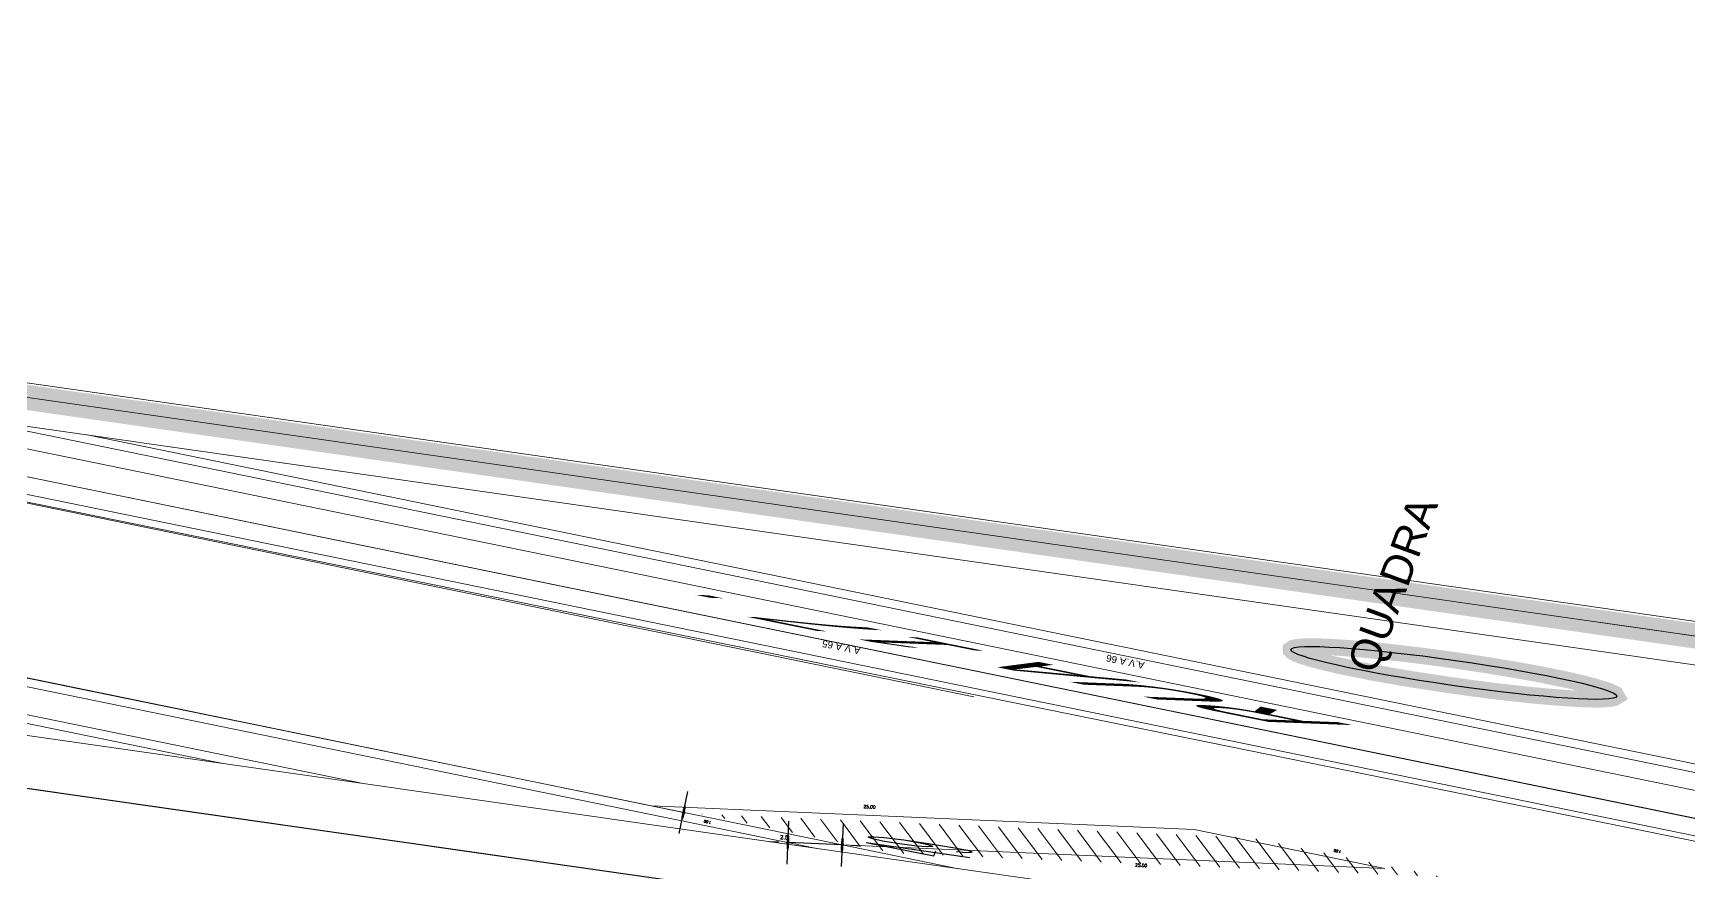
# Model space of a CAD drawing. Header units: millimetres. Extents: x -361192058 to 101130107379, y -14071650034 to 19218552450.
# Drawn here: x -131812.2 to -131419, y 45382 to 45581.5 of the extents above; entities that cross this region are included whole.
import ezdxf
from ezdxf.enums import TextEntityAlignment as Align

# ---------------------------------------------------------------- set-up
doc = ezdxf.new("R2010")
doc.units = ezdxf.units.MM
doc.header["$LTSCALE"] = 0.5
doc.linetypes.add('CONTINUO', pattern=[0])
for name, color, linetype in [('02', 2, 'Continuous'), ('Bra-Rua Calçadas', 1, 'Continuous'), ('Calçada', 1, 'Continuous'), ('Cota', 8, 'Continuous'), ('GR_PENA_FINA', 7, 'Continuous'), ('Lotes', 2, 'Continuous'), ('Nomes de Ruas', 3, 'Continuous'), ('Numero de lotes', 5, 'Continuous'), ('númeraçãoquadras', 4, 'Continuous'), ('TXT A.VERDES', 7, 'Continuous'), ('Área Verde Alameda etc.', 92, 'Continuous')]:
    doc.layers.add(name, color=color, linetype=linetype)
doc.styles.add('arcad1', font='romans.shx')
doc.styles.add('ARIAL', font='arial.ttf', dxfattribs={"height": 0.25})
doc.styles.add('ROMANS', font='romans', dxfattribs={"height": 0.1})
doc.styles.get("Standard").update_dxf_attribs({"font": 'txt.shx', "height": 0.12})
doc.styles.add('STYLE1', font='sanss___.ttf')
doc.dimstyles.new('BOLA100', dxfattribs={"dimscale": 0, "dimtxt": 1.9, "dimasz": 0.18, "dimexe": 0.18, "dimexo": 0.063, "dimgap": 0, "dimtad": 1, "dimzin": 4, "dimdsep": 46, "dimtxsty": 'ROMANS', "dimcen": 0.09, "dimse1": 1, "dimse2": 1, "dimsd1": 1, "dimsd2": 1, "dimclrt": 256, "dimaunit": 1, "dimadec": 4, "dimazin": 0, "dimtfac": 1.2, "dimtix": 1, "dimtmove": 2, "dimatfit": 3, "dimfxl": 0, "dimtvp": 2, "dimtolj": 1, "dimtzin": 4, "dimarcsym": 0})
doc.dimstyles.new('ESCALA50', dxfattribs={"dimtxt": 0.1, "dimasz": 0.06, "dimexe": 0.18, "dimexo": 0.06, "dimgap": 0.1, "dimtad": 1, "dimzin": 4, "dimdsep": 46, "dimtxsty": 'Standard', "dimblk1": 'BOLA', "dimblk2": 'BOLA', "dimsah": 1, "dimcen": -0.06, "dimse1": 1, "dimse2": 1, "dimclrd": 7, "dimclrt": 3, "dimadec": 0, "dimazin": 0, "dimtfac": 1, "dimtix": 1, "dimtmove": 0, "dimatfit": 3, "dimldrblk": 'BOLA', "dimfxl": 0, "dimtolj": 1, "dimtzin": 4, "dimarcsym": 0})

# ---------------------------------------------------------------- blocks, each defined once
blk = doc.blocks.new('*D1822')
at = {"layer": 'Defpoints', "color": 0, "lineweight": 30, "transparency": 16777216}
for p in [(5108.395553844556, 2382.543269383311), (5108.502589012593, 2382.459925506603), (5107.897679028509, 2381.683064093535)]:
    blk.add_point(p, dxfattribs=at)
at = {"layer": 'Cota', "lineweight": 18, "transparency": 16777216, "insert": (5108.08750298063, 2382.229035823557), "char_height": 0.1, "attachment_point": 5, "rotation": 52.093577163220914, "style": 'ROMANS'}
blk.add_mtext('\\A1;7.00', dxfattribs=at)
blk = doc.blocks.new('*D1823')
at = {"layer": 'Defpoints', "color": 0, "lineweight": 30, "transparency": 16777216}
for p in [(5108.843244126912, 2382.903808773274), (5111.617749173764, 2380.743415972538), (5111.410294799592, 2380.476990715187)]:
    blk.add_point(p, dxfattribs=at)
at = {"layer": 'Cota', "lineweight": 18, "transparency": 16777216, "insert": (5110.053760958974, 2381.596637876743), "char_height": 0.1, "attachment_point": 5, "rotation": 322.0935771647063, "style": 'ROMANS'}
blk.add_mtext('\\A1;25.00', dxfattribs=at)
blk = doc.blocks.new('*D1824')
at = {"layer": 'Defpoints', "color": 0, "lineweight": 30, "transparency": 16777216}
for p in [(5111.277094058983, 2380.299532705866), (5111.562041994993, 2380.077655484738), (5110.672184075228, 2379.522671292536)]:
    blk.add_point(p, dxfattribs=at)
at = {"layer": 'Cota', "lineweight": 18, "transparency": 16777216, "insert": (5111.220136241907, 2379.719943460899), "char_height": 0.1, "attachment_point": 5, "rotation": 52.093577163220914, "style": 'ROMANS'}
blk.add_mtext('\\A1;7.00', dxfattribs=at)
blk = doc.blocks.new('NUM_quadra')
at = {"color": 6, "const_width": 0.02}
blk.add_lwpolyline([(-0.0133520432061038, 0.1995538096409646), (-0.03396137207856104, 0.197095472313652), (-0.0578817124285985, 0.1914411329007772), (-0.07790545024554181, 0.1842029880920486), (-0.0980839678893761, 0.1742972611462264), (-0.1207629871017981, 0.1594249069193736), (-0.1377379490426744, 0.1450112319564166), (-0.1520556984439002, 0.1299194541657934), (-0.1625180437624446, 0.1165670856272393), (-0.1764344977441241, 0.09418528550563855), (-0.1852438537613963, 0.07539704665055813), (-0.1940684209960429, 0.04834716095183544), (-0.1985176143253418, 0.02430548914494118), (-0.2, 2.449293598294707e-17), (-0.1977479207858246, -0.02992924698156066), (-0.1921041628016216, -0.05564162681201971), (-0.1838936225002688, -0.07863291679524947), (-0.1712831141684111, -0.1032574200760946), (-0.1545538230998021, -0.126937448238237), (-0.1388948904680539, -0.143903472514972), (-0.1218702926523065, -0.1585800484576833), (-0.1045798103362554, -0.1704789232428245), (-0.08309400008057272, -0.1819213762882465), (-0.05305444697320133, -0.1928347107145593), (-0.03024527360995229, -0.1976998316242559), (-3.673940397442059e-17, -0.2), (0.03093315800827364, -0.1975933696651666), (0.06772550614199915, -0.1881841008635162), (0.1069104891608479, -0.1690270608730692), (0.1240420910364873, -0.1568870920480579), (0.1407237443089076, -0.1421155437933556), (0.1613804970022024, -0.118136934052489), (0.1736687274357323, -0.09919260612995974), (0.1869657857282061, -0.0710196801389201), (0.1962420223455323, -0.03858845249210724), (0.2, 0), (0.1989460999390915, 0.02050486086334195), (0.1943382022861565, 0.04725106487884616), (0.1870936531840374, 0.07068214016462095), (0.1741307933804454, 0.09837919900414235), (0.1635485483198982, 0.1151167769808291), (0.147166134549038, 0.1354331157505226), (0.1285083774114599, 0.1532501123493023), (0.1062576314788641, 0.1694382358043837), (0.07819320380287934, 0.1840810225934259), (0.05327206202334694, 0.1927747063485785), (0.02666753040880443, 0.1982141337591634), (1.224646799147353e-17, 0.2)], close=True, dxfattribs=at)
blk.add_circle((0, 0), 0.2)
at = {"color": 3, "insert": (-0.1114319926046001, 0.1285282569724242), "char_height": 0.038, "width": 0.2663, "attachment_point": 1, "style": 'STYLE1'}
blk.add_mtext('\\fArial|b0|i0|c0|p34;QUADRA', dxfattribs=at)
at = {"color": 3, "style": 'STYLE1'}
blk.add_attdef('00', text='', height=0.13, dxfattribs=at).set_placement((-2.886579864025407e-15, -0.1334628551621867), align=Align.CENTER)
blk = doc.blocks.new('*D1825')
at = {"layer": 'Defpoints', "color": 0, "lineweight": 30, "transparency": 16777216}
for p in [(5107.834006277862, 2381.795847586393), (5110.608511324711, 2379.635454785656), (5110.401056950538, 2379.369029528304)]:
    blk.add_point(p, dxfattribs=at)
at = {"layer": 'Cota', "lineweight": 18, "transparency": 16777216, "insert": (5109.044523109919, 2380.488676689862), "char_height": 0.1, "attachment_point": 5, "rotation": 322.0935771647063, "style": 'ROMANS'}
blk.add_mtext('\\A1;25.00', dxfattribs=at)
blk = doc.blocks.new('BOLA')
for p, q in [((0, -1.43528948173695), (0, 1.435289481736959)), ((-1.435289481736952, 0), (1.435289481736952, 0))]:
    blk.add_line(p, q)
blk.add_circle((0, 3.552713678800501e-15), 0.452092417603822)
blk = doc.blocks.new('*D1827')
at = {"layer": '02', "color": 7, "lineweight": -2, "transparency": 16777216}
for p, q in [((5107.572887610366, 2381.935965792683), (5107.525546697236, 2381.972828211811)), ((5107.897679028385, 2381.683064093313), (5107.620228523496, 2381.899103373554)), ((5107.945019941515, 2381.646201674184), (5107.992360854645, 2381.609339255056))]:
    blk.add_line(p, q, dxfattribs=at)
at = {"layer": 'Defpoints', "color": 0, "lineweight": 30, "transparency": 16777216}
for p in [(5107.620228523492, 2381.89910337355, -12.96344213336095), (5107.620228523496, 2381.899103373554), (5107.897679028381, 2381.683064093309, -12.96344213336095)]:
    blk.add_point(p, dxfattribs=at)
at = {"layer": '02', "color": 7, "lineweight": -2, "transparency": 16777216}
for p, xscale, yscale, zscale, rotation in [((5107.620228523496, 2381.899103373554), 0.05999999999999999, 0.05999999999999999, 0.05999999999999999, 322.0935771739262), ((5107.897679028385, 2381.683064093313), 0.06, 0.06, 0.06, 142.0935771739262)]:
    blk.add_blockref('BOLA', p, dxfattribs=dict(at, xscale=xscale, yscale=yscale, zscale=zscale, rotation=rotation))
at = {"layer": '02', "color": 3, "lineweight": 18, "transparency": 16777216, "insert": (5107.857253560283, 2381.917326168447), "char_height": 0.12, "attachment_point": 5, "rotation": 322.0935771739262}
blk.add_mtext('\\A1;2.5', dxfattribs=at)
blk = doc.blocks.new('APROVADO QUADRA 21.2 MBVII')
at = {"layer": '02', "linetype": 'ByBlock', "lineweight": 18}
h = blk.add_hatch(dxfattribs=at)
h.set_pattern_fill('ANSI31', color=0, scale=0.25)
h.set_pattern_definition([(45, (1170.88274063048, -56.42702108693902), (-0.561266007566822, 0.5612660075668221), [])])
h.paths.add_polyline_path([(5108.456068194944, 2382.256549233991), (5107.851158210907, 2381.479687820887), (5110.656208312499, 2379.29551084758), (5111.261118295164, 2380.072372258551)])
at = {"layer": '02', "color": 7, "lineweight": 18}
blk.add_line((5108.392279786428, 2382.329371733957), (5116.491981704536, 2392.626667648007), dxfattribs=at)
at = {"layer": '02', "color": 2, "lineweight": 18}
for p, q in [((5122.088260321349, 2388.460298683009, -12.96344213336095), (5113.418982450658, 2377.079375225842)), ((5116.471239040226, 2381.2465855614, -12.96344213336095), (5122.088260321349, 2388.460298683009, -12.96344213336095))]:
    blk.add_line(p, q, dxfattribs=at)
at = {"layer": '02', "lineweight": 18}
blk.add_line((5124.898842728389, 2378.8065248537), (5124.898842728389, 2351.245723767664), dxfattribs=at)
for points in [[(5064.44884272839, 2350.495723767664), (5125.648842728389, 2350.495723767664), (5125.648842728389, 2395.045723767664), (5064.44884272839, 2395.045723767664)], [(5124.898842728389, 2394.295723767664), (5104.814703438217, 2394.295723767664), (5104.814703438217, 2374.424427937196), (5124.898842728389, 2374.424427937196)], [(5092.272973893695, 2385.123344480297), (5104.793046820462, 2385.123344480297), (5104.793046820462, 2376.670772849237), (5092.272973893695, 2376.670772849237)]]:
    blk.add_lwpolyline(points, close=True, dxfattribs=at)
at = {"layer": '02', "lineweight": 18, "const_width": 0.1}
blk.add_lwpolyline([(5065.19884272839, 2351.245723767664), (5124.898842728389, 2351.245723767664), (5124.898842728389, 2394.295723767664), (5065.19884272839, 2394.295723767664)], close=True, dxfattribs=at)
at = {"layer": '02', "color": 0, "linetype": 'ByBlock', "lineweight": 18, "elevation": -12.96344213336095}
blk.add_lwpolyline([(5108.502589010517, 2382.459925510334), (5107.89767902648, 2381.68306409723), (5110.672184074987, 2379.522671298624), (5111.277094057652, 2380.299532709595), (5108.502589011061, 2382.459925511987)], dxfattribs=at)
at = {"layer": 'Bra-Rua Calçadas', "lineweight": 18, "elevation": -12.96344213336095}
for points in [[(5123.418813920387, 2386.620456866172), (5116.173981911078, 2377.316883545484)], [(5117.074448660988, 2377.31613483914), (5123.418710621702, 2385.475608733633)]]:
    blk.add_lwpolyline(points, dxfattribs=at)
at = {"layer": 'Calçada', "lineweight": 18}
for p, q in [((5107.528757521206, 2383.613175626017, -12.96344213336095), (5115.071503116987, 2393.300018553246, -12.96344213336095)), ((5107.528757521206, 2383.613175625575, -12.96344213336095), (5115.071503117118, 2393.300018553246, -12.96344213336095)), ((5115.959344731819, 2392.608692856926, -12.96344213336095), (5107.528757521206, 2381.781630873201, -12.96344213336095)), ((5115.95934473195, 2392.608692856926, -12.96344213336095), (5107.528757521206, 2381.78163087276, -12.96344213336095)), ((5114.751816171495, 2377.330360260142, -12.96344213336095), (5122.61815684388, 2387.423750135577, -12.96344213336095)), ((5114.751816171495, 2377.330360260142, -12.96344213336095), (5122.61815684388, 2387.423750135577, -12.96344213336095))]:
    blk.add_line(p, q, dxfattribs=at)
at = {"layer": 'Calçada', "lineweight": 18, "elevation": -12.96344213336095}
for points in [[(5107.528757521206, 2383.613175626017), (5115.071503116987, 2393.300018553246, 0.04680619782961809), (5115.212769388365, 2393.521884177031, 0.002658577297471982)], [(5107.528757521206, 2383.613175625575), (5115.071503117118, 2393.300018553246, 0.04680619783102501), (5115.212769388495, 2393.521884177031, 0.002658577296096411)], [(5114.751816171495, 2377.330360260142), (5122.61815684388, 2387.423750135577, 0.4142135623729706), (5122.470769904618, 2388.608125619056), (5117.143720215101, 2392.756079795663, 0.414213562373235), (5115.959344731819, 2392.608692856926), (5107.528757521206, 2381.781630873201)], [(5114.751816171495, 2377.330360260142), (5122.61815684388, 2387.423750135577, 0.4142135623729706), (5122.470769904618, 2388.608125619056), (5117.143720215101, 2392.756079795663, 0.414213562373235), (5115.95934473195, 2392.608692856926), (5107.528757521206, 2381.78163087276)]]:
    blk.add_lwpolyline(points, format="xyb", dxfattribs=at)
for points in [[(5123.418813920387, 2386.620456866006), (5116.173981911053, 2377.316883545484)], [(5123.418813920387, 2386.620456866005), (5116.173981911102, 2377.316883545484)]]:
    blk.add_lwpolyline(points, dxfattribs=at)
at = {"layer": 'GR_PENA_FINA', "lineweight": 18}
blk.add_lwpolyline([(5107.528757521206, 2393.304884743911), (5123.419417476977, 2393.309609199292), (5123.417955351689, 2377.105032957856), (5107.528757521206, 2377.075917727432)], close=True, dxfattribs=at)
at = {"layer": 'Lotes', "linetype": 'CONTINUO', "lineweight": 18}
for p, q in [((5110.922228947312, 2385.567371162349, -12.96344213336095), (5110.317318963097, 2384.790509749281, -12.96344213336095)), ((5107.664756370427, 2384.360191179664, -12.96344213336095), (5108.269666354642, 2385.137052593256, -12.96344213336095)), ((5110.317318963097, 2384.790509749281, -12.96344213336095), (5109.712408979146, 2384.013648336737, -12.96344213336095)), ((5107.528757521206, 2384.185533361288, -12.96344213336095), (5107.664756370427, 2384.360191179664, -12.96344213336095)), ((5109.712408979146, 2384.013648336737, -12.96344213336095), (5109.107498994735, 2383.236786923669, -12.96344213336095)), ((5109.107498994735, 2383.236786923669, -12.96344213336095), (5108.502589010652, 2382.459925510339, -12.96344213336095)), ((5108.502589010652, 2382.459925510339, -12.96344213336095), (5107.897679026503, 2381.68306409727, -12.96344213336095)), ((5107.897679026503, 2381.68306409727, -12.96344213336095), (5107.528757521206, 2381.209273137477, -12.96344213336095))]:
    blk.add_line(p, q, dxfattribs=at)
at = {"layer": 'Lotes', "lineweight": 18, "elevation": -12.96344213336095}
blk.add_lwpolyline([(5123.41865897236, 2384.903184666684), (5117.519322114572, 2377.322124490125)], dxfattribs=at)
at = {"layer": 'Área Verde Alameda etc.', "lineweight": 18, "elevation": -12.96344213336095}
blk.add_lwpolyline([(5114.741096329218, 2377.313888719991), (5122.618156843749, 2387.423750135577, 0.3659773819232131), (5122.574498080877, 2388.51239642462), (5122.365710826413, 2388.244259401918), (5113.844202860299, 2377.310893894614)], format="xyb", dxfattribs=at)
for points in [[(5123.418813920387, 2386.620456866172), (5116.173981911078, 2377.316883545484)], [(5117.074448660988, 2377.31613483914), (5123.418710621702, 2385.475608733633)]]:
    blk.add_lwpolyline(points, dxfattribs=at)
at = {"layer": '02', "color": 7, "lineweight": 18, "xscale": 0.06000000000000132, "yscale": 0.06000000000000132, "zscale": 0.06000000000000132, "rotation": 231.051593640393}
blk.add_blockref('BOLA', (5108.392279786428, 2382.329371733957), dxfattribs=at)
at = {"layer": 'númeraçãoquadras', "linetype": 'ByBlock', "lineweight": 18, "extrusion": (0.08441109911141861, -0.001452856403118582, 0.9964299551674841)}
ref = blk.add_blockref('NUM_quadra', (2467.139669618418, -5063.719037219821, 401.3401659034229), dxfattribs=dict(at, xscale=3.288998456163477, yscale=3.288998456163477, zscale=3.288998431060372, rotation=270.0385460285928))
ref.add_attrib('00', '22', dxfattribs={"layer": '0', "color": 3, "extrusion": (0.08441109911141861, -0.001452856403118582, 0.9964299551674841), "height": 0.4275697960377666, "rotation": 270.0385460325045, "style": 'STYLE1'}).set_placement((2466.700710831674, -5063.719332531579, 401.3401659034222), align=Align.CENTER)
at = {"color": 0, "lineweight": 13, "flags": 8}
for p in [(4700.724657799739, 2280.112525715252), (4699.57378630139, 2277.896413499706), (4702.354563138892, 2276.195041239209), (4703.672243349308, 2274.084986290777), (4699.84447394329, 2272.219426909525), (4703.048818763617, 2270.137026470893), (4703.087746051807, 2267.980265113006), (4700.652340375649, 2261.521648881858), (4700.700742594171, 2257.15925950577)]:
    blk.add_attdef('NIVEL', p, '', height=0.07500000000000001, dxfattribs=at)
for rotation, width, p in [(90, 0.7999999999988884, (4700.820527907887, 2275.752076380495)), (270, 0.5999999999989389, (4703.843667029373, 2274.902076380496)), (90, 0.7999999999988884, (4701.5574890138, 2268.502076380494)), (180, 0.5999999999989389, (4651.181659436375, 2236.193129894172))]:
    blk.add_attdef('$PORTA', text='', height=0.09000000000014552, rotation=rotation, dxfattribs=dict(at, width=width)).set_placement(p, align=Align.MIDDLE)
for p in [(4654.175996555586, 2240.463010622155), (4648.499009965404, 2240.192322980255), (4637.801231937738, 2239.384456547896), (4633.43884256165, 2239.336054329374), (4656.392108771131, 2239.312139123806), (4652.474624295089, 2237.682233784653), (4644.259848168886, 2236.949050871738), (4646.416609526773, 2236.987978159928), (4650.364569346656, 2236.364553574237)]:
    blk.add_attdef('NIVEL', p, '', height=0.07500000000000001, rotation=270, dxfattribs=at)
at = {"color": 0, "lineweight": 13, "width": 0.7999999999988884, "flags": 8}
for p in [(4652.031659436374, 2239.216269015658), (4644.781659436374, 2238.479307909745)]:
    blk.add_attdef('$PORTA', text='', height=0.09000000000014552, dxfattribs=at).set_placement(p, align=Align.MIDDLE)
at = {"layer": 'Nomes de Ruas', "lineweight": 18, "extrusion": (-0.06582025349577467, -0.05634501352956277, 0.9962393957679577), "style": 'ARIAL'}
blk.add_text('RUA 17  .', height=0.562626419420372, rotation=102.9674616402125, dxfattribs=at).set_placement((1519.754091599601, 5415.158837751, -483.9708493395987), align=Align.MIDDLE_CENTER)
at = {"layer": 'Numero de lotes', "lineweight": 18, "style": 'arcad1'}
blk.add_text('49', height=0.4179478591216266, rotation=358.975394997245, dxfattribs=at).set_placement((5108.909770599535, 2381.367481995657, 2.680386246712591), align=Align.MIDDLE_CENTER)
at = {"layer": 'TXT A.VERDES', "linetype": 'CONTINUO', "lineweight": 18, "char_height": 0.2901495904750165, "width": 4.557698261532617, "attachment_point": 1, "rotation": 52.557394094266726, "style": 'arcad1'}
for s, insert in [('{\\fArial|b0|i0|c0|p34;A.V.A 65}', (5117.808010489489, 2381.722329121149, 1.708539825521868)), ('{\\fArial|b0|i0|c0|p34;A.V.A 66}', (5119.148616927779, 2380.590266288782, 1.708539825521868))]:
    blk.add_mtext(s, dxfattribs=dict(at, insert=insert))
at = {"layer": '02', "color": 0, "lineweight": 18}
dim = blk.add_aligned_dim(p1=(5107.897679028381, 2381.683064093309, -25.9268842667219), p2=(5107.620228523492, 2381.89910337355, -25.9268842667219), distance=-5.46428638156307e-12, text='2.5', dimstyle='ESCALA50', override={"dimfxl": 0.18}, dxfattribs=at)
dim.commit()
dim.dimension.update_dxf_attribs({"geometry": '*D1827', "text_midpoint": (5107.857253560283, 2381.917326168447, -12.96344213336095)})
at = {"layer": 'Cota', "lineweight": 18}
for base, p1, p2, angle, text, picture, middle in [((5111.410294799592, 2380.476990715187, -12.96344213336095), (5108.843244126912, 2382.903808773274, -12.96344213336095), (5111.617749173763, 2380.743415972538, -12.96344213336095), 142.0935771647063, '25.00', '*D1823', (5110.023042276361, 2381.557187115807, -12.96344213336095)), ((5108.395553844556, 2382.543269383311, -12.96344213336095), (5107.89767902851, 2381.683064093535, -12.96344213336095), (5108.502589012593, 2382.459925506603, -12.96344213336095), 232.0935771632209, '7.00', '*D1822', (5108.126953741566, 2382.198317140943, -12.96344213336095)), ((5110.401056950538, 2379.369029528304, -12.96344213336095), (5107.834006277861, 2381.795847586392, -12.96344213336095), (5110.608511324711, 2379.635454785656, -12.96344213336095), 142.0935771647063, '25.00', '*D1825', (5109.013804427305, 2380.449225928925, -12.96344213336095))]:
    dim = blk.add_linear_dim(base=base, p1=p1, p2=p2, angle=angle, text=text, dimstyle='BOLA100', override={"dimscale": 1, "dimtmove": 0}, dxfattribs=at)
    dim.commit()
    dim.dimension.update_dxf_attribs({"geometry": picture, "text_midpoint": middle, "dimtype": 128})
dim = blk.add_linear_dim(base=(5111.562041994993, 2380.077655484738, -12.96344213336095), p1=(5110.672184075228, 2379.522671292536, -12.96344213336095), p2=(5111.277094058984, 2380.299532705867, -12.96344213336095), angle=232.0935771632209, text='7.00', dimstyle='BOLA100', override={"dimscale": 1}, dxfattribs=at)
dim.commit()
dim.dimension.update_dxf_attribs({"geometry": '*D1824', "text_midpoint": (5111.220136241907, 2379.719943460899, -12.96344213336095)})

msp = doc.modelspace()

# ---------------------------------------------------------------- block references
at = {"layer": '02', "color": 0, "lineweight": 30, "xscale": -4.574818403918471, "yscale": -59.40450511825884, "zscale": 4.574818403918471, "rotation": 261.8606972171988}
msp.add_blockref('APROVADO QUADRA 21.2 MBVII', (5129.041144779691, 2225.201435725194), dxfattribs=at)

doc.saveas('drawing.dxf')
